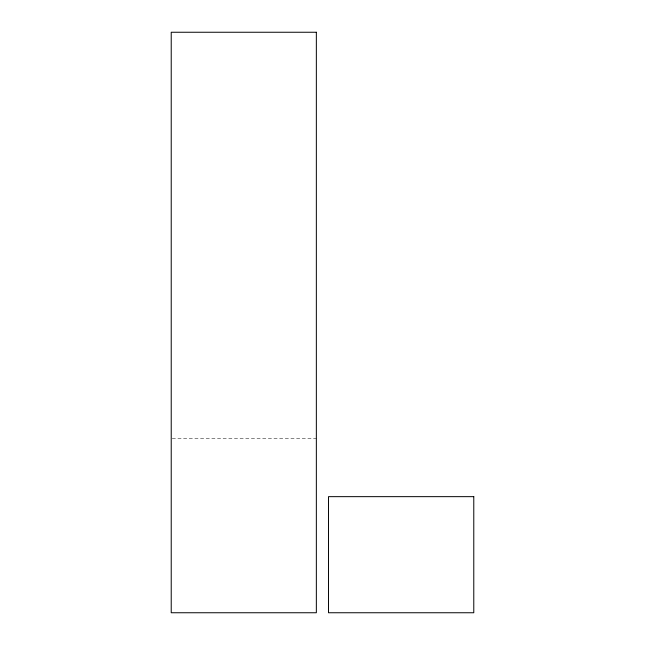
<?xml version="1.0" encoding="UTF-8"?>
<svg xmlns="http://www.w3.org/2000/svg" width="645" height="645" viewBox="0 0 645 645"><rect width="100%" height="100%" fill="white"/><g stroke="black" fill="none" stroke-linecap="round" stroke-linejoin="round"><path stroke-width="0.48" stroke-dasharray="3.23 2.42" d="M172.231 438.6L316.348 438.6"/><path stroke-width="0.97" d="M316.348 32.25L171.223 32.25L171.223 612.75L316.348 612.75L316.348 32.25M473.777 496.65L328.499 496.65L328.499 612.75L473.777 612.75L473.777 496.65"/></g></svg>
